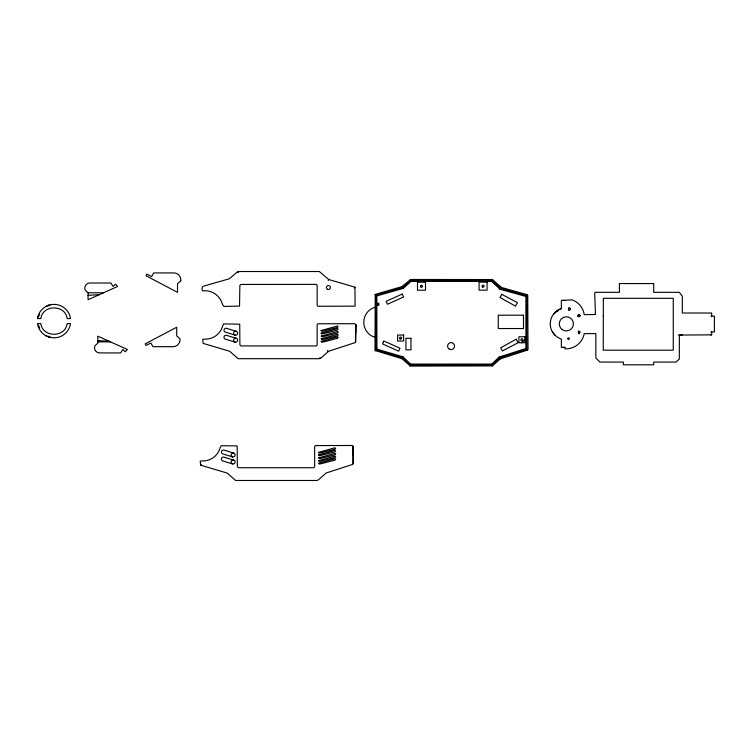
<?xml version="1.0" encoding="UTF-8"?>
<svg xmlns="http://www.w3.org/2000/svg" width="752" height="752" viewBox="0 0 752 752"><rect width="100%" height="100%" fill="white"/><g stroke="black" fill="none" stroke-linecap="round" stroke-linejoin="round"><path stroke-width="1.13" d="M353.252 448.277L353.158 446.19L352.115 445.494L315.285 445.569L314.637 446.547L314.637 466.898L313.81 467.716L238.412 467.716L237.369 466.682L237.153 445.917L221.126 445.701L220.082 447.995A17.935 17.935 0 0 1 202.476 460.957L200.267 461.014L200.568 465.168L227.151 473.064L235.62 480.481L316.855 480.481L318.387 479.87L326.208 472.98L352.923 464.322L353.252 446.622L353.252 455.11M355.762 326.481L355.677 324.394L354.634 323.698L317.795 323.783L317.147 324.751L317.147 345.102L316.319 345.929L240.922 345.929L239.888 344.886L239.728 324.197L223.645 323.905L222.592 326.199A17.935 17.935 0 0 1 204.995 339.161L202.739 339.284L203.078 343.373L229.661 351.269L238.14 358.695L319.374 358.695L320.907 358.084L328.718 351.184L355.442 342.527L355.724 324.826L355.762 333.315M88.087 292.782L88.04 299.738L117.65 286.446L115.507 284.171L113.091 286.446L110.929 283.006L89.488 283.006A5.189 5.189 0 0 0 85.108 290.065L88.087 292.782L103.541 292.782M527.566 295.151L525.892 296.429L500.193 289.313L491.808 281.398L492.551 279.537L501.264 287.424L526.71 294.577L527.744 295.451L528.026 349.201L527.349 350.122L500.23 358.911L492.457 365.923L410.395 366.083L401.925 358.666L374.994 350.507L375.239 294.389L401.812 286.672L410.648 279.49L492.551 279.537M409.746 365.951L410.498 364.081L491.723 364.081L499.131 357.068L525.892 348.496L527.697 349.924M38.465 316.93L39.668 314.016M579.632 332.732C578.391 328.389 576.991 336.022 580.29 331.905M499.864 288.994L500.907 287.17M328.229 280.487L328.765 279.547L354.953 287.142L355.104 306.158L317.805 306.271L317.156 305.162L317.156 285.309L316.235 284.397L240.678 284.435L239.86 285.497L239.531 306.111L223.72 306.412L222.376 304.109A18.236 18.236 0 0 0 204.676 290.686C201.574 292.453 201.169 287.189 203.219 286.249L229.313 278.785L236.88 272.29L238.873 271.519L319.327 271.519L328.765 279.547M500.193 289.313L501.264 287.424M401.925 358.666L403.006 356.805L376.912 349.144L375.342 350.77M500.014 287.715L500.559 286.907M579.472 332.939L578.843 333.794L578.843 330.805M711.655 316.141L711.655 313.011L682.327 313.011L682.327 296.307L679.385 292.321L653.732 292.321L653.732 283.56L619.413 283.56L619.413 292.321L595.246 292.321L594.719 292.857L595.434 314.477L584.238 314.646A18.377 18.377 0 0 0 573.729 300.556L572.018 299.898L561.359 300.396L561.359 308.658L558.304 309.918L554.967 312.475L552.4 315.812A16.093 16.093 0 0 0 552.41 331.905C554.544 335.176 557.552 337.93 561.359 339.058L561.359 347.368L564.912 347.368L564.921 348.843A18.697 18.697 0 0 0 584.238 333.615L595.857 333.615L595.857 357.98L599.936 362.069L623.361 362.069L623.361 364.814L653.732 364.814L653.732 362.069L676.086 362.069L679.329 358.958L679.357 335.054L711.655 334.856L711.655 331.905M579.632 316.207L578.767 316.705L578.843 314.477M553.857 313.932L558.304 309.918L561.359 308.452M498.585 287.79L499.939 286.324M200.568 465.168L201.348 464.36M375.051 294.587L376.799 295.903L403.288 288.401L410.996 281.398L491.808 281.398M521.456 342.743L524.896 339.744M554.976 312.494L556.414 311.375L557.815 311.375M354.23 287.903L355.066 287.273M45.637 306.6L49.679 304.927L49.717 305.603L49.218 305.124M374.825 307.333L371.667 308.64A15.773 15.773 0 0 0 371.667 335.965L375.474 337.545M88.087 295.339L99.386 294.643M710.913 334.866L711.655 334.856M564.818 300.396L562.853 300.396M564.912 347.368L562.853 347.368M376.799 303.3L378.801 303.3L378.801 305.312L376.799 305.312M376.799 304.287L378.801 304.287M710.922 316.141L714.4 316.141L714.4 331.905L710.922 331.905M678.483 335.063L682.346 335.063M49.218 336.924L49.717 336.924M97.835 341.869L110.441 341.869M97.835 340.59L97.835 343.147L94.855 345.854A5.189 5.189 0 0 0 99.236 352.923L120.677 352.923L122.83 349.483L125.255 351.757L127.398 349.483L97.788 336.191L97.835 340.59L109.134 341.286M568.427 308.038L570.514 308.311M235.141 335.119L235.658 335.195A2.002 2.002 0 0 0 237.594 332.675A2.002 2.002 0 0 0 234.662 331.463L234.248 331.782A2.002 2.002 0 0 0 233.731 333.709L233.928 334.189A2.002 2.002 0 0 0 235.141 335.119L225.478 332.177A2.002 2.002 0 0 1 224.068 329.733A2.002 2.002 0 0 1 226.512 328.314L236.175 331.265M232.631 456.915L233.148 456.981A2.002 2.002 0 0 0 235.075 454.471A2.002 2.002 0 0 0 232.142 453.259L231.729 453.569A2.002 2.002 0 0 0 231.212 455.505L231.409 455.985A2.002 2.002 0 0 0 232.631 456.915L222.968 453.973A2.002 2.002 0 0 1 221.549 451.52A2.002 2.002 0 0 1 224.002 450.11L233.665 453.052M236.175 338.259L226.418 335.336C223.964 334.584 222.874 338.626 225.384 339.199L235.141 342.113M233.665 460.045L223.899 457.131A2.002 2.002 0 0 0 221.455 458.541A2.002 2.002 0 0 0 222.865 460.995L232.631 463.909M45.637 335.589L49.679 337.263L54.012 337.836A16.741 16.741 0 0 0 70.171 325.428L70.415 323.595L67.172 323.595C65.424 337.817 42.591 337.817 40.843 323.595L37.6 323.595L37.844 325.428A16.741 16.741 0 0 0 49.679 337.263L49.717 336.586M491.987 280.947L498.933 287.414M403.006 356.805L410.498 364.081M579.322 314.552L580.29 315.812M552.41 331.905L554.967 335.242M499.131 357.068L500.23 358.911M327.421 350.601L327.966 351.522M402.217 286.465L403.288 288.401M491.723 364.081L492.588 365.867M319.901 357.585L320.324 358.478M38.465 325.259L39.668 328.173M410.301 279.603L410.996 281.398M237.801 271.716L238.149 272.619M355.724 324.826L355.762 326.199M353.205 446.622L353.243 447.995M376.912 349.144L376.799 295.903M355.724 324.535L355.762 341.803M353.205 446.331L353.252 463.599M525.892 296.429L525.892 348.496M474.54 279.396L474.54 281.398M470.545 279.396L470.545 281.398M49.218 336.379L49.218 337.075M48.739 305.321L48.739 306.008M48.739 336.182L48.739 336.877M603.32 315.643L603.254 350.188L673.266 350.188L673.266 298.318L603.32 298.318L603.32 315.643M37.844 316.761L37.6 318.594L40.843 318.594C42.591 304.381 65.424 304.381 67.172 318.594L70.415 318.594L70.171 316.761A16.741 16.741 0 0 0 37.844 316.761M321.132 330.532L321.828 331.435L337.592 327.402L338.099 326.528L337.404 325.992L321.132 330.532M321.132 333.117L321.828 334.02L337.592 329.987L338.099 329.113L337.404 328.577L321.132 333.117M321.292 336.041L321.988 336.943L337.751 332.91L338.259 332.036L337.563 331.5L321.292 336.041M321.236 338.851L321.931 339.754L337.695 335.721L338.203 334.837L337.507 334.311L321.236 338.851M321.179 341.436L321.865 342.339L337.629 338.306L338.137 337.422L337.451 336.896L321.179 341.436M318.622 452.328L319.318 453.23L335.082 449.198L335.589 448.314L334.894 447.788L318.622 452.328M318.622 454.913L319.309 455.815L335.072 451.783L335.58 450.909L334.894 450.373L318.622 454.913M318.773 457.827L319.468 458.729L335.232 454.706L335.74 453.823L335.044 453.296L318.773 457.827M318.716 460.638L319.412 461.54L335.176 457.517L335.683 456.633L334.988 456.097L318.716 460.638M318.66 463.223L319.356 464.125L335.119 460.102L335.627 459.218L334.931 458.692L318.66 463.223M567.675 338.391C568.897 342.198 570.646 335.693 567.675 338.391M180.734 280.853L177.519 283.664L177.519 292.34L146.001 275.758L146.875 274.095L151.641 276.604L153.699 272.92L173.815 272.92A6.984 6.984 0 0 1 179.991 276.651L180.424 277.648A6.984 6.984 0 0 1 180.734 280.853M383.351 341.869L382.627 343.974L398.663 351.165L399.979 348.232L383.755 340.957L383.351 341.869M179.615 341.944L179.183 342.94A6.984 6.984 0 0 1 173.007 346.672L152.891 346.672L150.832 342.987L146.067 345.497L145.192 343.843L176.711 327.252L176.711 335.928L179.925 338.738A6.984 6.984 0 0 1 179.615 341.944M501.744 294.342L500.071 297.519L515.505 306.12L517.451 302.633L501.744 294.342M499.685 357.99L492.156 364.974L410.141 364.974L402.461 357.736L376.122 349.962L375.803 295.151L402.752 287.433L410.648 280.496L492.165 280.496L500.729 288.373L526.729 295.79L526.729 349.154L499.685 357.99M234.662 338.456L234.248 338.776A2.002 2.002 0 0 0 233.731 340.703L233.928 341.182A2.002 2.002 0 0 0 236.664 341.916A2.002 2.002 0 0 0 237.388 339.19A2.002 2.002 0 0 0 234.662 338.456M232.142 460.252L231.729 460.562A2.002 2.002 0 0 0 231.212 462.499L231.409 462.978A2.002 2.002 0 0 0 234.145 463.711A2.002 2.002 0 0 0 234.878 460.976A2.002 2.002 0 0 0 232.142 460.252M516.201 339.18L500.682 347.809L502.421 350.949L518.062 342.715L516.201 339.18M402.179 294.07L386.161 301.317L387.477 304.24L403.683 296.918L402.179 294.07M487.08 282.16L479.09 282.16L479.09 290.15L487.08 290.15L487.08 282.16M425.5 282.226L417.501 282.226L417.501 290.225L425.5 290.225L425.5 282.226M523.486 315.191L498.266 315.191L498.266 328.539L523.486 328.539L523.486 315.191M403.617 335.035L397.62 335.035L397.62 341.032L403.617 341.032L403.617 335.035M524.896 336.755L518.899 336.755L518.899 342.743L524.896 342.743L524.896 336.755M410.968 338.278L405.92 338.278L405.92 349.887L410.968 349.887L410.968 338.278M400.12 338.898A0.996 0.996 0 0 0 401.624 338.033A0.996 0.996 0 0 0 400.12 337.169A0.996 0.996 0 0 0 400.12 338.898M482.587 287.02A0.996 0.996 0 0 0 484.081 286.155A0.996 0.996 0 0 0 482.587 285.29A0.996 0.996 0 0 0 482.587 287.02M420.791 286.926A0.996 0.996 0 0 0 422.464 286.484A0.996 0.996 0 0 0 421.242 285.262A0.996 0.996 0 0 0 420.791 286.926M521.399 340.618A0.996 0.996 0 0 0 522.894 339.744A0.996 0.996 0 0 0 521.399 338.879A0.996 0.996 0 0 0 521.399 340.618M578.062 316.413A0.996 0.996 0 0 0 579.736 315.972A0.996 0.996 0 0 0 578.504 314.75A0.996 0.996 0 0 0 578.062 316.413M568.897 310.068A0.996 0.996 0 0 0 570.392 309.204A0.996 0.996 0 0 0 568.897 308.339A0.996 0.996 0 0 0 568.897 310.068M327.393 289.266A2.002 2.002 0 0 0 330.391 287.537A2.002 2.002 0 0 0 327.393 285.807A2.002 2.002 0 0 0 327.393 289.266M449.311 349.135A3.497 3.497 0 0 0 454.565 346.127A3.497 3.497 0 0 0 449.32 343.081A3.497 3.497 0 0 0 449.311 349.135M562.308 329.667A7.078 7.078 0 0 0 573.4 324.45A7.078 7.078 0 0 0 563.333 317.457A7.078 7.078 0 0 0 562.308 329.667"/></g></svg>
